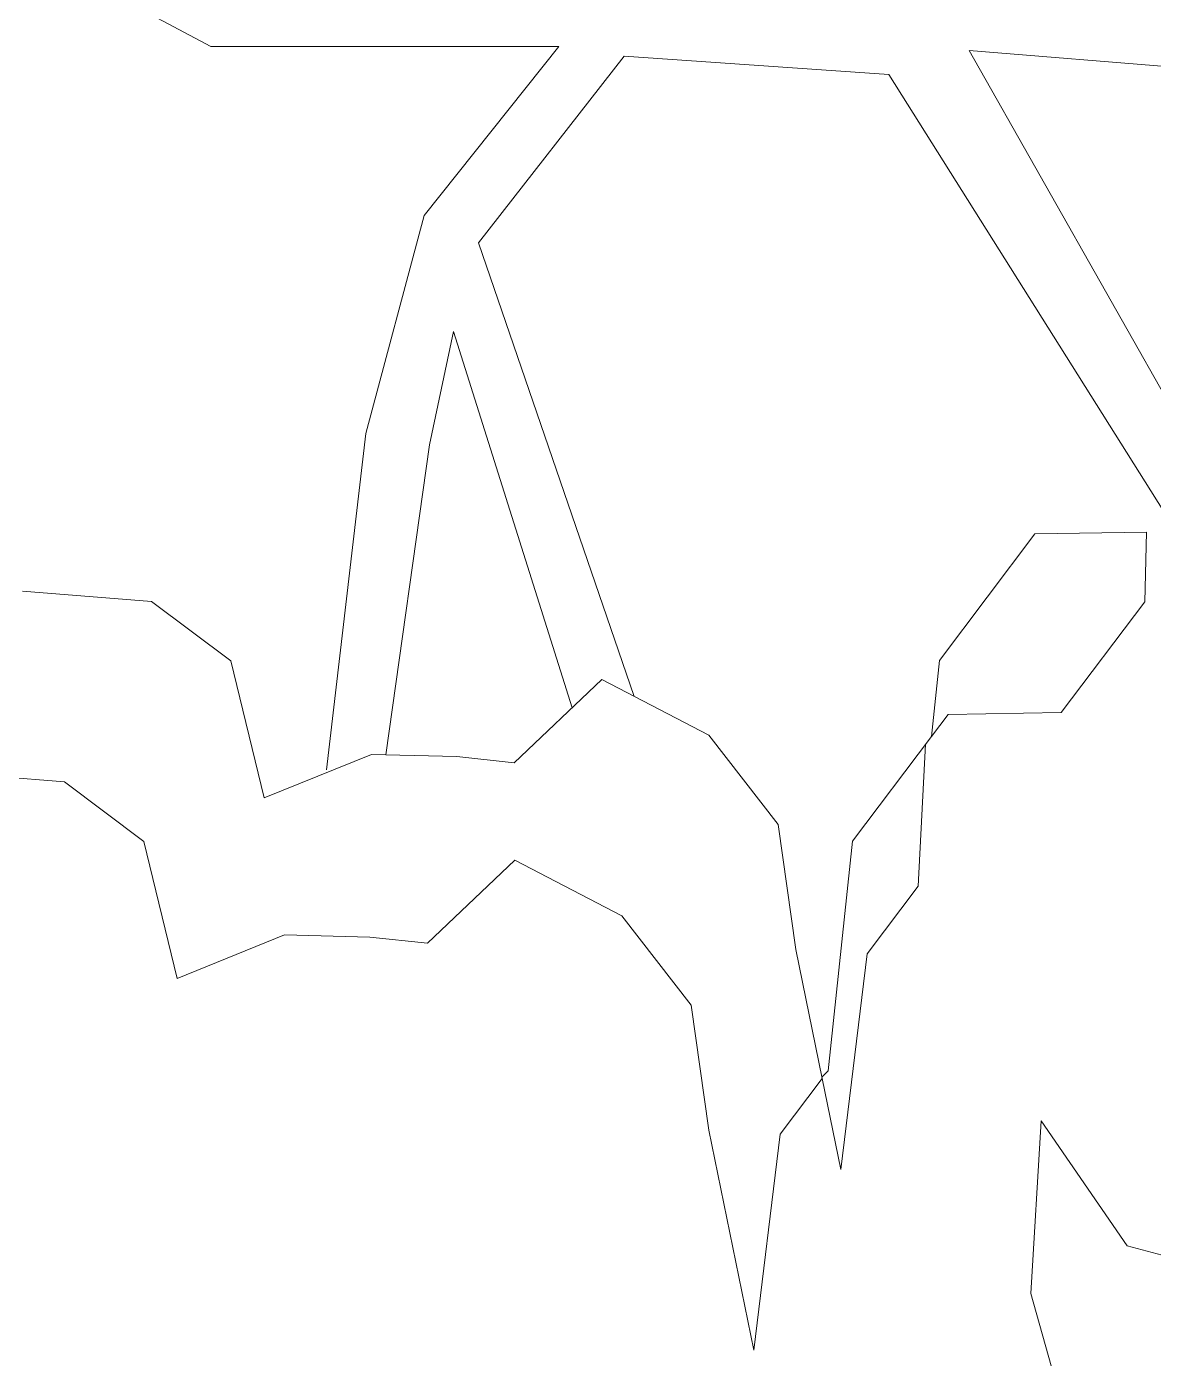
# Model space of a CAD drawing. Header units: metres. Extents: x 3856 to 4207, y -1118 to -691.
# Drawn here: x 3973.672 to 3975.219, y -966.015 to -964.186 of the extents above; entities that cross this region are included whole.
import ezdxf

# ---------------------------------------------------------------- set-up
doc = ezdxf.new("R2010")
doc.units = ezdxf.units.M
doc.layers.add('Planting', color=7, linetype='Continuous', lineweight=9)
doc.layers.add('Tallo', color=7, linetype='Continuous', lineweight=9, true_color=0x887568)

# ---------------------------------------------------------------- blocks, each defined once
blk = doc.blocks.new('M_RPC Árbol - Caducifolio - Chopo de Lombardía - 12_2 metros-V104-IMPLANTACIÓN - KIT COMERCIAL')
at = {"layer": 'Planting'}
for p, q in [((0.4998, -0.7453), (0.3685, -0.9192)), ((0.6531, -0.7429), (0.4998, -0.7453)), ((0.6507, -0.8386), (0.6531, -0.7429)), ((-0.7135, -0.8381), (-0.8906, -0.8241)), ((-0.6046, -0.9199), (-0.7135, -0.8381)), ((0.5358, -0.9908), (0.6507, -0.8386)), ((-0.5587, -1.1079), (-0.6046, -0.9199)), ((0.3685, -0.9192), (0.3575, -1.0236)), ((-0.0949, -0.9455), (-0.2152, -1.0596)), ((0.0521, -1.022), (-0.0949, -0.9455)), ((0.3575, -1.0236), (0.3804, -0.9932)), ((0.3804, -0.9932), (0.5358, -0.9908)), ((0.1472, -1.1447), (0.0521, -1.022)), ((0.3575, -1.0236), (0.2491, -1.1672)), ((0.3394, -1.2291), (0.3496, -1.034)), ((-0.4114, -1.0483), (-0.5587, -1.1079)), ((-0.2942, -1.0512), (-0.4114, -1.0483)), ((-0.2152, -1.0596), (-0.2942, -1.0512)), ((-1.01, -1.072), (-0.8329, -1.086)), ((-0.8329, -1.086), (-0.724, -1.1679)), ((0.1713, -1.3162), (0.1472, -1.1447)), ((-0.724, -1.1679), (-0.6782, -1.3558)), ((0.2491, -1.1672), (0.2156, -1.4829)), ((-0.3346, -1.3075), (-0.2143, -1.1934)), ((-0.2143, -1.1934), (-0.0673, -1.27)), ((0.2694, -1.3219), (0.3394, -1.2291)), ((-0.0673, -1.27), (0.0278, -1.3927)), ((-0.6782, -1.3558), (-0.5308, -1.2962)), ((-0.5308, -1.2962), (-0.4136, -1.2992)), ((-0.4136, -1.2992), (-0.3346, -1.3075)), ((0.2076, -1.4935), (0.1713, -1.3162)), ((0.2332, -1.6185), (0.2694, -1.3219)), ((0.0278, -1.3927), (0.0519, -1.5642)), ((0.15, -1.5698), (0.2076, -1.4935)), ((0.2156, -1.4829), (0.2072, -1.4913)), ((0.2076, -1.4935), (0.2332, -1.6185)), ((0.5081, -1.5515), (0.4943, -1.7886)), ((0.6264, -1.723), (0.5081, -1.5515)), ((0.0519, -1.5642), (0.1138, -1.8665)), ((0.1138, -1.8665), (0.15, -1.5698)), ((0.7978, -1.7694), (0.6264, -1.723)), ((0.4943, -1.7886), (0.5891, -2.128))]:
    blk.add_line(p, q, dxfattribs=at)
blk.add_arc((-0.0275, 0.0085), 3.3603, 180, 360, dxfattribs=at)
at = {"layer": 'Tallo'}
for p, q in [((-0.8827, 0.0575), (-0.6319, -0.0758)), ((-0.6319, -0.0758), (-0.1542, -0.0758)), ((-0.1542, -0.0758), (-0.3391, -0.3082)), ((-0.2642, -0.3458), (-0.0644, -0.0892)), ((-0.0644, -0.0892), (0.2989, -0.1144)), ((0.4096, -0.0813), (0.7699, -0.1109)), ((0.7286, -0.6456), (0.4096, -0.0813)), ((0.2989, -0.1144), (0.6766, -0.7146)), ((-0.3391, -0.3082), (-0.4191, -0.6076)), ((-0.0504, -0.9686), (-0.2642, -0.3458)), ((-0.3316, -0.6231), (-0.2985, -0.4673)), ((-0.2985, -0.4673), (-0.1358, -0.9842)), ((-0.4191, -0.6076), (-0.4733, -1.0692)), ((-0.3915, -1.0488), (-0.3316, -0.6231))]:
    blk.add_line(p, q, dxfattribs=at)

msp = doc.modelspace()

# ---------------------------------------------------------------- block references
at = {"layer": 'Planting'}
msp.add_blockref('M_RPC Árbol - Caducifolio - Chopo de Lombardía - 12_2 metros-V104-IMPLANTACIÓN - KIT COMERCIAL', (3974.5568, -964.1374), dxfattribs=at)

doc.saveas('drawing.dxf')
